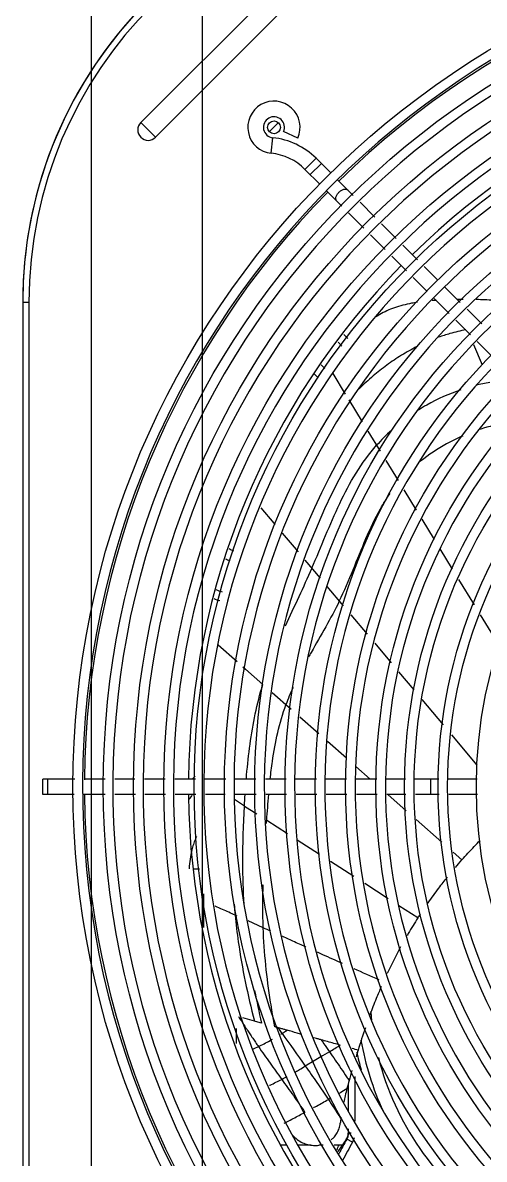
# Model space of a CAD drawing. Header units: metres. Extents: x -367 to 374, y -238 to 224.
# Drawn here: x 347.387 to 347.5317, y 176.4381 to 176.7948 of the extents above; entities that cross this region are included whole.
import ezdxf
from ezdxf.enums import TextEntityAlignment as Align

# ---------------------------------------------------------------- set-up
doc = ezdxf.new("R2010")
doc.units = ezdxf.units.M
for name, color, linetype in [('ELE-ALIMENTADORES', 160, 'Continuous'), ('LA_BAU_BASES GERAIS_R00$0$ARQ-XREF-ATT', 8, 'Continuous'), ('LA_BAU_BASES GERAIS_R00$0$BASE', 253, 'Continuous'), ('LA_BAU_BASES GERAIS_R00$0$dutos', 31, 'Continuous')]:
    doc.layers.add(name, color=color, linetype=linetype)
doc.styles.add('LA_BAU_BASES GERAIS_R00$0$R60-125-RS', font='romans.shx', dxfattribs={"height": 0.19})
doc.styles.add('LA_BAU_BASES GERAIS_R00$0$R80-100-RS', font='romans.shx', dxfattribs={"height": 0.203})

# ---------------------------------------------------------------- blocks, each defined once
blk = doc.blocks.new('LA_BAU_BASES GERAIS_R00$0$A$C2E3D5B4E')
at = {"layer": 'LA_BAU_BASES GERAIS_R00$0$dutos', "color": 251}
for p, q in [((-19.34142844059033, -1.703314407854748), (-19.34142844059033, -0.8951966155315745)), ((-19.30676547432131, -0.8951966155315745), (-19.30676547432131, -1.703314407854748)), ((-19.32600534919538, -1.186527924730569), (-19.28574268907732, -1.146265264609099)), ((-19.32136866934934, -1.191164604576613), (-19.28110600923128, -1.150901944455825)), ((-19.32600534919538, -1.186527924730569), (-19.32136866934934, -1.191164604576613)), ((-19.28566956287477, -1.189363168273019), (-19.2828946019531, -1.186588207349075)), ((-19.27679864667562, -1.191438384100081), (-19.28125227903047, -1.18939506355531)), ((-19.28510300821154, -1.19617463566118), (-19.28459427818461, -1.191301116012653)), ((-19.27451536827584, -1.201220068758346), (-19.27105054505, -1.197755245530232)), ((-19.26634942834107, -1.202456362239161), (-19.27105054505, -1.197755245530232)), ((-19.26981425156691, -1.205921185467275), (-19.27451536827584, -1.201220068758346)), ((-19.27285310277648, -1.202882334259982), (-19.26938827954609, -1.19941751103255)), ((-19.2593690147819, -1.209436775799702), (-19.26422810799659, -1.204577682582737)), ((-19.26295219992107, -1.212783237113115), (-19.26769293122243, -1.208042505810852)), ((-19.25261085178272, -1.216194938794331), (-19.25725140520308, -1.211554385374882)), ((-19.25610459734935, -1.219630839684839), (-19.2608345903468, -1.214900846688067)), ((-19.24590876395223, -1.222897026625731), (-19.25049440299654, -1.218311387583242)), ((-19.24940250951886, -1.226332927516694), (-19.25398814855862, -1.221747288473978)), ((-19.23920667612174, -1.229599114457585), (-19.24379231516605, -1.225013475414869)), ((-19.24270042168837, -1.233035015347639), (-19.24728606072813, -1.228449376305605)), ((-19.23284268771704, -1.235963102861604), (-19.23709022733101, -1.231715563246041)), ((-19.23615689653752, -1.23957854049803), (-19.24058397289764, -1.235151464136095)), ((-19.22580250046076, -1.243003290119475), (-19.23072008150621, -1.238085709074028)), ((-19.36108150923383, -1.242979104572612), (-19.36303150923459, -1.242979104572612)), ((-19.36303150923459, -1.242979104572612), (-19.36303150923459, -1.546999104573104)), ((-19.36108150923383, -1.242979104572612), (-19.36108150923383, -1.546999104573104)), ((-19.22929624602284, -1.246439191010438), (-19.23403671287042, -1.241698724165587)), ((-19.21910041263027, -1.249705377951329), (-19.22368605167003, -1.245119738908613)), ((-19.22259415819235, -1.253141278841838), (-19.22717979723666, -1.248555639799349)), ((-19.26106242635478, -1.254281398065984), (-19.26230698244717, -1.253036841974051)), ((-19.21589207036186, -1.25984336667301), (-19.22047770940617, -1.255257727630294)), ((-19.26291340305988, -1.256680418079839), (-19.26412645240953, -1.255467369298174)), ((-19.21881266814717, -1.26271560918525), (-19.22152332667929, -1.256286033000549)), ((-19.27045669836525, -1.266569106573741), (-19.27158927361825, -1.265436531316652)), ((-19.26832783368945, -1.2636979712467), (-19.26944871935711, -1.262577085581995)), ((-19.26580514889929, -1.26532797046292), (-19.26189579912398, -1.271728148272757)), ((-19.26075543042907, -1.273591501888802), (-19.25656503102027, -1.28045043430501)), ((-19.25478522036565, -1.283363665681179), (-19.25092896347132, -1.289675666162964)), ((-19.24914915275758, -1.292588897429312), (-19.24529289612246, -1.298900898363343)), ((-19.24351398292538, -1.301815695132234), (-19.23965769945562, -1.308127649257756)), ((-19.28831610549105, -1.307435179154197), (-19.28428883398419, -1.31223362436657)), ((-19.28428883398419, -1.31223362436657), (-19.2839183611627, -1.312675407951645)), ((-19.23787787631363, -1.311040858853801), (-19.23402159284387, -1.317352812979323)), ((-19.28165226159899, -1.315377471700856), (-19.27669576209291, -1.321285724273764)), ((-19.23219672605819, -1.320339749957782), (-19.22831056383666, -1.326700625037063)), ((-19.27451700651227, -1.323882847036828), (-19.26979636952319, -1.329509946608312)), ((-19.22636748272589, -1.329881062576703), (-19.22150977994215, -1.337832156426373)), ((-19.26761761407442, -1.332107069690835), (-19.26255080488909, -1.338147354910859)), ((-19.26017811733936, -1.340975639445958), (-19.25503729432103, -1.347103589272763)), ((-19.21956669883139, -1.341012593966013), (-19.21372504529836, -1.350574230165591)), ((-19.29576919155943, -1.35575988718), (-19.30169310653719, -1.350530795751581)), ((-19.25266460677585, -1.349931873808316), (-19.24752378379844, -1.356059823808835)), ((-19.29402876841004, -1.357296171952555), (-19.2931455687235, -1.358069115041587)), ((-19.2931455687235, -1.358069115041587), (-19.28775544524478, -1.362833689841125)), ((-19.2451510962851, -1.358888108479448), (-19.24040572125841, -1.364544677821129)), ((-19.27885627126352, -1.370689276766541), (-19.28479766693408, -1.365444547982122)), ((-19.23785598321638, -1.367584009793461), (-19.23120877650626, -1.375507595836723)), ((-19.27017266105986, -1.378354362781636), (-19.27611407856739, -1.373109830245482)), ((-19.22854989382495, -1.378677030274218), (-19.22057324584466, -1.388185334160141)), ((-19.26148905086984, -1.386019448856075), (-19.26743046836827, -1.380774916259213)), ((-19.25410307442371, -1.39253910457245), (-19.25858397332058, -1.388583782167814)), ((-19.34672551102403, -1.39253910457245), (-19.35670150923352, -1.39253910457245)), ((-19.35670150923352, -1.397439104572811), (-19.35670150923352, -1.39253910457245)), ((-19.35511150923639, -1.397439104572811), (-19.35511150923639, -1.39253910457245)), ((-19.33717422360724, -1.39253910457245), (-19.34373075884332, -1.39253910457245)), ((-19.32784296515501, -1.39253910457245), (-19.33418121730165, -1.39253910457245)), ((-19.31836195642654, -1.39253910457245), (-19.32484896239794, -1.39253910457245)), ((-19.30888094769807, -1.39253910457245), (-19.31536795366947, -1.39253910457245)), ((-19.29935921533934, -1.39253910457245), (-19.30588694494099, -1.39253910457245)), ((-19.28991893024113, -1.39253910457245), (-19.29636350457849, -1.39253910457245)), ((-19.28043792151266, -1.39253910457245), (-19.28692492748405, -1.39253910457245)), ((-19.27095691278419, -1.39253910457245), (-19.27744391875558, -1.39253910457245)), ((-19.26147590405571, -1.39253910457245), (-19.26796291002711, -1.39253910457245)), ((-19.25199489532724, -1.39253910457245), (-19.25848190129864, -1.39253910457245)), ((-19.24301288705601, -1.39253910457245), (-19.24900089257017, -1.39253910457245)), ((-19.23253387740851, -1.39253910457245), (-19.24001888429893, -1.39253910457245)), ((-19.23505164842618, -1.397439104572811), (-19.23505164842618, -1.39253910457245)), ((-19.22055786638475, -1.39253910457245), (-19.22953987465144, -1.39253910457245)), ((-19.34689290004508, -1.397439104572811), (-19.35670150923352, -1.397439104572811)), ((-19.33717422360724, -1.397439104572811), (-19.34389814786437, -1.397439104572811)), ((-19.3277165145505, -1.397439104572811), (-19.33418121730165, -1.397439104572811)), ((-19.31823550582203, -1.397439104572811), (-19.32472251179342, -1.397439104572811)), ((-19.30875449709356, -1.397439104572811), (-19.31524150306495, -1.397439104572811)), ((-19.29956756613728, -1.397439104572811), (-19.30576049433648, -1.397439104572811)), ((-19.28979247963662, -1.397439104572811), (-19.29657185537644, -1.397439104572811)), ((-19.28031147090815, -1.397439104572811), (-19.28679847687954, -1.397439104572811)), ((-19.27083046217967, -1.397439104572811), (-19.27731746815107, -1.397439104572811)), ((-19.2613494534512, -1.397439104572811), (-19.2678364594226, -1.397439104572811)), ((-19.25186844472273, -1.397439104572811), (-19.25835545069413, -1.397439104572811)), ((-19.2428864364515, -1.397439104572811), (-19.24887444196565, -1.397439104572811)), ((-19.24275437082679, -1.402556688524044), (-19.24855197078296, -1.397439104572811)), ((-19.232407426804, -1.397439104572811), (-19.23989243369897, -1.397439104572811)), ((-19.22043141578024, -1.397439104572811), (-19.22941342405147, -1.397439104572811)), ((-19.293495036492, -1.401003788071364), (-19.29663702502376, -1.398971766225429)), ((-19.29349564727227, -1.401003393252438), (-19.28963657168561, -1.403480585853856)), ((-19.28659140594073, -1.405463167475489), (-19.28650263743884, -1.405521122875086)), ((-19.2799944004596, -1.409725682413807), (-19.28650226912532, -1.405521369220139)), ((-19.2316401466237, -1.412367294524017), (-19.23969057680233, -1.405261121642241)), ((-19.26993002345762, -1.416227626234729), (-19.27694963616568, -1.411692707774534)), ((-19.22532698499845, -1.417939967902555), (-19.22809447040117, -1.415497088542168)), ((-19.25918894651795, -1.423166747297444), (-19.26653810442667, -1.418418927623122)), ((-19.30922975034855, -1.420670349444606), (-19.30761899967501, -1.420670350392754)), ((-19.24844786991025, -1.430105866340625), (-19.25579702748701, -1.425358048685837)), ((-19.30632123657369, -1.428591548169777), (-19.30632123657369, -1.439135027362397)), ((-19.2391131311856, -1.436136439913469), (-19.24505595104756, -1.432297166694241)), ((-19.29578003579672, -1.435535996524948), (-19.29642383484088, -1.435245409726747)), ((-19.28761656959205, -1.439220692517836), (-19.29234218649208, -1.437083245209749)), ((-19.29038206222822, -1.468476694296157), (-19.29401865589762, -1.46745328572905)), ((-19.29611370308658, -1.470817431422972), (-19.29611370308658, -1.475554096373514)), ((-19.26907495010391, -1.479422685910947), (-19.27165515840124, -1.480972033003525)), ((-19.26685426079666, -1.478090329070199), (-19.26907495010391, -1.479422685910947)), ((-19.27165515840124, -1.480972033003525), (-19.27440915605212, -1.482614154778901)), ((-19.25893150923594, -1.485849060501721), (-19.25893150923594, -1.499876605772386)), ((-19.26093150923543, -1.48808566395104), (-19.26093150923543, -1.496771143525564)), ((-19.26093150923543, -1.502298873664756), (-19.26093150923543, -1.503646975788513)), ((-19.2600632957342, -1.503646975788513), (-19.26093150923543, -1.503646975788513)), ((-19.28019277150861, -1.507400269808102), (-19.2822156768957, -1.507400269808102)), ((-19.27265448786466, -1.507400269808102), (-19.27663276677913, -1.507400269808102)), ((-19.26878910785172, -1.507400269808102), (-19.2701578933079, -1.507400269808102)), ((-19.26285229166888, -1.507400269808102), (-19.26537134590626, -1.507400269808102)), ((-19.26165507735868, -1.505690470575871), (-19.26426163907445, -1.509413026493291)), ((-19.25965037260221, -1.506495101610597), (-19.26141075129772, -1.505545986733694))]:
    blk.add_line(p, q, dxfattribs=at)
for centre, radius in [((-19.0772815092364, -1.39498910457263), 0.27), ((-19.0772815092364, -1.39498910457263), 0.2605), ((-19.0772815092364, -1.39498910457263), 0.251), ((-19.0772815092364, -1.39498910457263), 0.2415), ((-19.0772815092364, -1.39498910457263), 0.232), ((-19.0772815092364, -1.39498910457263), 0.2225), ((-19.0772815092364, -1.39498910457263), 0.213), ((-19.28423150923345, -1.188039104572624), 0.002), ((-19.0772815092364, -1.39498910457263), 0.2035), ((-19.0772815092364, -1.39498910457263), 0.194), ((-19.0772815092364, -1.39498910457263), 0.1845), ((-19.0772815092364, -1.39498910457263), 0.175), ((-19.0772815092364, -1.39498910457263), 0.166), ((-19.0772815092364, -1.39498910457263), 0.163), ((-19.0772815092364, -1.39498910457263), 0.1555), ((-19.0772815092364, -1.39498910457263), 0.1525), ((-19.0772815092364, -1.39498910457263), 0.1435)]:
    blk.add_circle(centre, radius, dxfattribs=at)
for centre, radius, start, end in [((-19.22929150923346, -1.242979104572612), 0.13374, 90, 180), ((-19.22929150923346, -1.242979104572612), 0.1317900024735, 90, 180), ((-19.0772815092364, -1.39498910457263), 0.267, 270.523748234, 269.4720482753758), ((-19.0772815092364, -1.39498910457263), 0.266395, 90.53295186119831, 134.4719835987223), ((-19.0772815092364, -1.39498910457263), 0.2575, 270, 269.4531568686496), ((-19.0772815092364, -1.39498910457263), 0.248, 270.5646566454308, 269.4306987527717), ((-19.22933150923336, -1.242939104572713), 0.1337, 137.0615284635737, 180), ((-19.0772815092364, -1.39498910457263), 0.2385, 270.5872407352796, 269.4081146444449), ((-19.0772815092364, -1.39498910457263), 0.233785, 90.60248895186588, 134.3990461297977), ((-19.0772815092364, -1.39498910457263), 0.229, 270.6116985932904, 269.3836568177744), ((-19.0772815092364, -1.39498910457263), 0.2195, 270.6422020356773, 269.3617408688608), ((-19.28425166408624, -1.188018949719378), 0.008199999999999999, 335.3544064030833, 264.0406726235311), ((-19.32368700927464, -1.188846264653591), 0.0032786277615, 135.0000000000057, 315.0000000000057), ((-19.28425166408624, -1.188018949719378), 0.0033, 335.3544064030833, 264.0406726235311), ((-19.0772815092364, -1.39498910457263), 0.21, 270.6672528398158, 269.3281025206974), ((-19.28692509228449, -1.213629792768359), 0.02245, 44.99999999999429, 84.04067262353114), ((-19.0772815092364, -1.39498910457263), 0.2005, 270.6989783826626, 269.2963770513103), ((-19.28692509228449, -1.213629792768359), 0.01755, 44.99999999999429, 84.04067262353114), ((-19.0772815092364, -1.39498910457263), 0.191, 270.7338598269808, 269.2614955715197), ((-19.0772815092364, -1.39498910457263), 0.266395, 135.5276841659282, 179.4718418713303), ((-19.0772815092364, -1.39498910457263), 0.1815, 270.7723927668373, 269.2229626426426), ((-19.0772815092364, -1.39498910457263), 0.172, 270.8151822730601, 269.1801731402837), ((-19.0772815092364, -1.39498910457263), 0.233785, 135.6009538656491, 179.3975110548387), ((-19.0772815092364, -1.39498910457263), 0.266395, 180.5281581286664, 224.4723158340718), ((-19.0772815092364, -1.39498910457263), 0.233785, 180.6024889451612, 224.3990461343509), ((-19.16568150923604, -1.458189104572909), 0.088517763192, 184.6269103070739, 186.4056347154644), ((-19.16568150923604, -1.458189104572909), 0.09275, 190.1308738893552, 204.58350936621), ((-19.16568150923604, -1.458189104572909), 0.09474999999999999, 192.2366914887991, 195.6722160748454), ((-19.16568150923604, -1.458189104572909), 0.088517763192, 194.1752214692674, 235.0276258674471)]:
    blk.add_arc(centre, radius, start, end, dxfattribs=at)
for points, start_tangent, end_tangent in [([(-19.26459427759391, -1.211141159438), (-19.26484956877312, -1.210622124299505), (-19.26480225021487, -1.209918363592067), (-19.26445952574932, -1.209137018502986), (-19.26387357206886, -1.20839704174017)], (-0.7071067811865475, 0.7071067811865477), (0.7071067811865477, 0.7071067811865475)), ([(-19.26387357206886, -1.20839704174017), (-19.26313359530604, -1.207811088058122), (-19.2623522502131, -1.207468363591886), (-19.26164848950657, -1.207421045035915), (-19.26112945436807, -1.207676336210568)], (0.7071067811865477, 0.7071067811865475), (0.7071067811865475, -0.7071067811865477)), ([(-19.23920482952008, -1.242932365985041), (-19.24110835320471, -1.243254165543419), (-19.24649231427475, -1.24465981182783), (-19.25106894109513, -1.246797033682867), (-19.2521872010243, -1.247519075659682)], (-0.9888017795915999, -0.1492348507436695), (-0.8239959344433225, -0.5665957112623391)), ([(-19.23338274002299, -1.242317277630889), (-19.2346721896788, -1.242413699125962)], (-0.9977368898640324, -0.0672391151373056), (-0.9966214747128649, -0.08213182173283737)), ([(-19.22494759788742, -1.24205605377955), (-19.22669748079579, -1.242071760538408)], (-0.9999939818678546, -0.003469326746349706), (-0.9998951233116249, -0.01448248520215733)), ([(-19.21183580304523, -1.242552077782591), (-19.21545968995042, -1.242306451606225), (-19.22080266705188, -1.242095714439699)], (-0.9968728788061749, 0.07902191784998193), (-0.9997445507101753, 0.02260162218315101)), ([(-19.22410899633769, -1.25158958339415), (-19.22904121846977, -1.252761220136733), (-19.2326489013808, -1.253929296406284)], (-0.9827258104095601, -0.1850675053997154), (-0.9406620589712151, -0.3393447963532581)), ([(-19.23925457966698, -1.256771937232486), (-19.23941813085685, -1.256854252875826), (-19.24426014570281, -1.259566308254705), (-19.24883901866133, -1.262650058763199), (-19.25313061408497, -1.26605150630138), (-19.25752817491821, -1.270132881790403)], (-0.8938928732198835, -0.4482806388934294), (-0.7050094478009492, -0.7091979120890027)), ([(-19.21655901375425, -1.268088269422776), (-19.22096717369323, -1.269022100480868)], (-0.9855507549821461, -0.1693803688569661), (-0.9696803241381422, -0.2443768994388534)), ([(-19.22564809589085, -1.270405153276613), (-19.23632066382334, -1.275181560403496), (-19.23896371974161, -1.276756435585582)], (-0.9469131897150145, -0.3214893639667372), (-0.8464113369659015, -0.5325296692726099)), ([(-19.24742016865503, -1.283139523152101), (-19.25206416210267, -1.287817549430372)], (-0.7430724261458642, -0.6692110052156189), (-0.6630437637828596, -0.7485806351413717)), ([(-19.2112489768183, -1.280694094666785), (-19.21955009065778, -1.282804488551108)], (-0.9837070856687322, -0.1797786683817904), (-0.9502484715363971, -0.3114929250283882)), ([(-19.22505934347237, -1.28489994196201), (-19.23014459012984, -1.287395028098388), (-19.23825649774381, -1.292785175987945), (-19.23843847497801, -1.292931186763724)], (-0.9169764085643956, -0.3989414319625661), (-0.7786060189563931, -0.6275130813336698)), ([(-19.27240010544801, -1.326405723483219), (-19.26804799580759, -1.316118828329707), (-19.26361927835978, -1.306072531363213), (-19.25849690508267, -1.29654606885623), (-19.25206350010421, -1.287818136262047)], (0.4013438362550474, 0.9159274671610639), (0.6630478273297347, 0.7485770358976546)), ([(-19.26375599484027, -1.336710201850735), (-19.25942203486238, -1.326856271134773), (-19.25538797774743, -1.317083705422135), (-19.25085827265457, -1.307776624793576), (-19.24779718478158, -1.30289836772107)], (0.4373011195475537, 0.899315145453726), (0.5737156458973248, 0.8190545510847341)), ([(-19.29830014582103, -1.32024143299094), (-19.29698108962066, -1.320887350797591)], (0.8711907918514825, -0.4909446039964048), (0.9220010800663259, -0.3871873039712545)), ([(-19.29948645057402, -1.323419157436945), (-19.29811381068839, -1.324054727679311)], (0.8891446990718682, -0.4576261619623563), (0.9241702118112276, -0.3819809152311029)), ([(-19.27240078887417, -1.326405427515454), (-19.27646962887729, -1.3353538309795), (-19.28071162428432, -1.344581789808387)], (-0.4013411817695323, -0.915928630306879), (-0.4087759223305287, -0.9126347820036369)), ([(-19.30247301864847, -1.333108746685127), (-19.3005419828628, -1.33374843497603)], (0.9252368245938527, -0.3793900610394064), (0.9685384941626258, -0.2488637886981421)), ([(-19.30309685389284, -1.33593326644376), (-19.30124725764153, -1.33653711092478)], (0.9335740852024169, -0.3583844687461644), (0.9651346617976106, -0.2617538626206153)), ([(-19.26375617820349, -1.336710494514762), (-19.26801891622426, -1.344779700395236), (-19.27255635231313, -1.35278972071859), (-19.27337283224142, -1.354251527670556)], (-0.4373040479851142, -0.8993137214653366), (-0.4851175848782345, -0.8744489286641667)), ([(-19.29292542226131, -1.392531714363656), (-19.29281874999242, -1.391275310879962), (-19.29174262267361, -1.381627838513566), (-19.29010791064366, -1.372125747399593), (-19.28775544506743, -1.362833689997558)], (0.08200848331107895, 0.9966316313789245), (0.2887642700470091, 0.957400227879761)), ([(-19.27824793974787, -1.36376695880557), (-19.28050198299979, -1.369236595659629)], (-0.4147517113113048, -0.9099346229066922), (-0.3428192176527465, -0.9394013966393487)), ([(-19.28541961152996, -1.392537921951941), (-19.28473499987058, -1.387005357114219), (-19.28307301804261, -1.377974585284562), (-19.28050220934574, -1.369236186052092)], (0.1062775270363302, 0.9943365060416127), (0.3428199772406979, 0.9394011194397671)), ([(-19.34375035548919, -1.392610316108119), (-19.34341250610169, -1.39253910457245)], (0.9238864595729275, 0.3826667085308068), (1, -1.224646799147353e-16)), ([(-19.30895146679768, -1.391623098222851), (-19.30982434034513, -1.392446531555549)], (-0.7473142261898329, -0.6644708024693721), (-0.7071220596018252, -0.7070915024411429)), ([(-19.34341250610169, -1.397439104572811), (-19.34390172805388, -1.397290964637421)], (-1, 1.224646799147353e-16), (-0.8551592246466593, 0.5183654121387004)), ([(-19.30991306182614, -1.397381719536668), (-19.31078980727443, -1.398942464817708)], (-0.5273464109007819, -0.8496503768668991), (-0.4524954825543984, -0.8917666949756884)), ([(-19.29349546143067, -1.401003512037448), (-19.29328357809618, -1.397434843553071)], (0.05448987086173278, 0.9985143233692103), (0.0644429253372552, 0.99792139438634)), ([(-19.28650263743884, -1.405521122875086), (-19.28588698317662, -1.397433496026849)], (0.0705048493187911, 0.9975114366374627), (0.08534408802834158, 0.9963515376806577)), ([(-19.29362289945539, -1.43194058082571), (-19.29399646520005, -1.418829211453101), (-19.293495036492, -1.401003788071364)], (-0.05711564240886527, 0.9983675692810853), (0.05430382299730555, 0.9985244587930119)), ([(-19.28657041217002, -1.406486920548957), (-19.28650236443127, -1.405521301092165)], (0.07008626970326223, 0.9975409338964901), (0.07047982906229175, 0.9975132047724232)), ([(-19.30855188736268, -1.410529548505508), (-19.30978289423501, -1.413966142176548)], (-0.4041019704849524, -0.9147139429625957), (-0.2712573598427256, -0.9625068543813878)), ([(-19.22532691791412, -1.417939887089403), (-19.22142712690083, -1.413682449919804), (-19.21961332482306, -1.41180977483117)], (0.6612095951963544, 0.7502012204870593), (0.7019079456799411, 0.7122676714489891)), ([(-19.30978289423501, -1.413966142176548), (-19.30997881395933, -1.414699815776146), (-19.31085277550801, -1.42067035122426)], (-0.2712573598587364, -0.9625068543768757), (-0.04881122982901121, -0.9988080215149353)), ([(-19.22734013168929, -1.420271418891559), (-19.22532691488095, -1.41793988832859)], (0.6458545765884083, 0.7634604547059448), (0.6612096685080574, 0.7502011558718534)), ([(-19.28761568893287, -1.439221094112952), (-19.28772587578032, -1.430788944216317), (-19.28762797731133, -1.425693715463865)], (-0.03635203729326722, 0.9993390462623928), (0.02944519488769947, 0.9995663962429037)), ([(-19.23609431317027, -1.431650384583179), (-19.23590263895812, -1.431376587626517), (-19.23252542331875, -1.426746386052571), (-19.22985023618048, -1.423317121446814)], (0.5726183173752473, 0.8198220920457929), (0.6260671080546102, 0.7797691813685234)), ([(-19.29642383455439, -1.435245416717123), (-19.30033946050708, -1.433478800085311), (-19.3026589194792, -1.432433026149454)], (-0.9114550649063249, 0.4113996410506544), (-0.9116618789803821, 0.4109411374077305)), ([(-19.29672316611368, -1.431819816156974), (-19.2964238348045, -1.435245412919983)], (0.07802097821586294, -0.9969517174659162), (0.09631694942500887, -0.995350714699829)), ([(-19.29642383484088, -1.435245409726747), (-19.29542257454295, -1.443609009766931), (-19.29038202867696, -1.468476638551408)], (0.09631729779890613, -0.9953506809887241), (0.2506839647543987, -0.9680689798847061)), ([(-19.23911313261806, -1.436136437194079), (-19.24211406209133, -1.440981537955565), (-19.24248813647546, -1.441617489599309)], (-0.5437549334585695, -0.8392440481406267), (-0.5047669573778828, -0.8632556508586983)), ([(-19.23911312824794, -1.436136436761615), (-19.2383022124809, -1.434897869685017)], (0.5437551431412746, 0.8392439122849876), (0.5517524213916634, 0.8340079528927984)), ([(-19.28519210724653, -1.440315004832371), (-19.28761659421662, -1.439220684077725)], (-0.9114565507634061, 0.41139634912147), (-0.9114562311187075, 0.411397057299735)), ([(-19.2847633510396, -1.465738470078293), (-19.28528821949067, -1.462552013572065), (-19.28761656959205, -1.439220692517836)], (-0.1692271582883819, 0.9855770740523742), (-0.03627520205428113, 0.9993418382695289)), ([(-19.27423790614421, -1.445259329566113), (-19.27830280813077, -1.443424582792829), (-19.28191700551588, -1.441793260851398)], (-0.9114604108096116, 0.4113877970076098), (-0.9114560981413977, 0.4113973519127938)), ([(-19.26271981245145, -1.450455223650067), (-19.26891119926631, -1.447663314263707), (-19.27060032599138, -1.446901058187393)], (-0.9117905958122061, 0.4106554631177117), (-0.9114803141348404, 0.4113436968578135)), ([(-19.24452931608948, -1.445226815561398), (-19.248749784962, -1.453553177526999)], (-0.479772897813832, -0.877392709408574), (-0.4245619040767572, -0.9053989118652168)), ([(-19.25122563338982, -1.455587891606854), (-19.25909457139505, -1.45208601498797)], (-0.9158277240707107, 0.4015713882032213), (-0.9121906414498658, 0.4097660718645243)), ([(-19.25060400871325, -1.457660003094077), (-19.25216724988923, -1.461383426672853), (-19.25417573340974, -1.466581197009589)], (-0.3985224282785416, -0.9171585872459433), (-0.3453005166503388, -0.9384921700264788)), ([(-19.29030835132971, -1.458942609085341), (-19.28818768196061, -1.469094325012463)], (0.1831681414459776, -0.9830815998477574), (0.2252169538027711, -0.9743086388407939)), ([(-19.28393769752483, -1.470290668379164), (-19.2847633510396, -1.465738470078293)], (-0.18747670650524, 0.9822690489463405), (-0.1692271582429405, 0.9855770740601766)), ([(-19.29538087562514, -1.46706946195917), (-19.29447805794689, -1.468461467690929), (-19.29302928306834, -1.470669130510657)], (0.5423627043829377, -0.840144450017035), (0.5513904720552771, -0.8342472938683462)), ([(-19.28818768853171, -1.469094343524091), (-19.28892286084783, -1.468898042967055), (-19.28965504674716, -1.468692364278638), (-19.29038206222822, -1.468476694296157)], (-0.9678008307300506, 0.2517172064802561), (-0.9565959218314468, 0.291417642457427)), ([(-19.29302928306834, -1.470669130510657), (-19.29270272768144, -1.471162420921416), (-19.29181083659978, -1.472501686832572), (-19.29091602984181, -1.473833218557672), (-19.29001814749108, -1.475156592659175), (-19.28911710466446, -1.476471581992598)], (0.5513904720252593, -0.8342472938881864), (0.5671421538678725, -0.8236199228443364)), ([(-19.2830149392662, -1.470550525274064), (-19.28332294156598, -1.470463800417463), (-19.2836304407333, -1.470377308527702), (-19.28393701839605, -1.470290893762638)], (-0.9624590392734086, 0.2714269657217345), (-0.9623164512360914, 0.2719320644579733)), ([(-19.28282677274319, -1.470602896354364), (-19.28301481404696, -1.470550442153751)], (-0.9631669170495321, 0.2689042392772936), (-0.9632869208918949, 0.2684740360604956)), ([(-19.28301481404696, -1.470550442153751), (-19.28265363526543, -1.471052999650226)], (0.5840145787360134, -0.8117431686338955), (0.5831712825181377, -0.8123492200071043)), ([(-19.28010950484486, -1.471368265097396), (-19.28108311507594, -1.471092580000857), (-19.28205148423922, -1.470819989576), (-19.28282677274319, -1.470602896354364)], (-0.9619522181397647, 0.2732177337143155), (-0.9631669168265454, 0.2689042400759921)), ([(-19.28265363526543, -1.471052999650226), (-19.28263296632531, -1.471081793078326), (-19.28217521819215, -1.471720116983477), (-19.28171761221756, -1.472358744347446)], (0.5831712824602483, -0.812349220048662), (0.5821471997022932, -0.8130834138504969)), ([(-19.28206763599201, -1.472574589446083), (-19.28171750630236, -1.472358975138093)], (0.8516936827772389, 0.5240399514515512), (0.851376339773734, 0.5245553622578645)), ([(-19.28171761221756, -1.472358744347446), (-19.28118027100618, -1.472027610209068), (-19.28064425073126, -1.471697380074318), (-19.28010950484486, -1.471368265097396)], (0.8513761595541053, 0.5245556547621069), (0.8517647991965634, 0.5239243522204692)), ([(-19.28171742257882, -1.472358664387627), (-19.2744092858461, -1.482613862904316)], (0.5824706551814902, -0.8128517305465035), (0.5782215460814731, -0.8158797973029795)), ([(-19.27552612873706, -1.472651963933629), (-19.27700616629545, -1.472238670063177), (-19.28011036553607, -1.471379121544203)], (-0.9629224332867115, 0.2697784043862644), (-0.9640272051899847, 0.2658035884889203)), ([(-19.25558998748011, -1.470570957369716), (-19.25784587669705, -1.477635313436565)], (-0.3230099551494729, -0.9463955668082643), (-0.2857266153366321, -0.9583111714303828)), ([(-19.2909614129635, -1.477320022592437), (-19.29088715152511, -1.477287093231041), (-19.28911710359125, -1.476471582225429)], (0.9143828268586479, 0.4048506464685315), (0.90220457070036, 0.4313083729854768)), ([(-19.2891175858872, -1.476471812071338), (-19.28548505549907, -1.481656544200803), (-19.28182508286818, -1.486768483984804)], (0.5671401190850425, -0.8236213239858496), (0.5833531695117175, -0.8122186156575295)), ([(-19.28911700925391, -1.476471781575981), (-19.28731796489183, -1.475578073337545), (-19.28548516287401, -1.474595422006075), (-19.28467303332263, -1.474135876314165)], (0.902204452428292, 0.4313086203851784), (0.8669186650469443, 0.4984496245291235)), ([(-19.2709132600944, -1.473959811251177), (-19.27172443807785, -1.473727419654267)], (-0.9611551361308459, 0.2760087032854131), (-0.9614978093919322, 0.2748125952981699)), ([(-19.26943837466888, -1.474371360622342), (-19.26992877699058, -1.47423411713379), (-19.27042040763945, -1.474096932969758), (-19.2709132600944, -1.473959811251177)], (-0.9628965444267908, 0.2698707926600161), (-0.9635090658620464, 0.267675699311026)), ([(-19.26344082654987, -1.476060354201252), (-19.26545488205329, -1.475486190954314), (-19.26745432964844, -1.474923533957451), (-19.2694390602187, -1.474371913105585)], (-0.9612157108780802, 0.2757976743214979), (-0.9639139585996581, 0.2662139748712238)), ([(-19.2694390602187, -1.474371913105585), (-19.2686653436399, -1.47548274798595), (-19.26685482145922, -1.47809023632152)], (0.5719620003242827, -0.8202801169021748), (0.5695669697655092, -0.8219449293913405)), ([(-19.26685482145922, -1.47809023632152), (-19.26344082654987, -1.476060354201252)], (0.858107826452182, 0.513469529944584), (0.8613164442749548, 0.5080688760606665)), ([(-19.26685446697911, -1.478090024229175), (-19.26504671059456, -1.480705073546176), (-19.26324338373115, -1.483331760731232), (-19.26144721270839, -1.485977427771275), (-19.2606694710289, -1.487135027356715)], (0.5695620709688843, -0.8219483239922298), (0.5563444193528921, -0.830951795867181)), ([(-19.25784588181295, -1.477635333351088), (-19.25969852150638, -1.477107305792458)], (-0.961307386805464, 0.2754779629539358), (-0.9621365228451094, 0.2725679940996786)), ([(-19.25784576547949, -1.477635353851554), (-19.25847584593294, -1.479731734511176)], (-0.2857295099166012, -0.9583103083880603), (-0.2893789517262442, -0.9572146166340233)), ([(-19.27751161210972, -1.484416372852763), (-19.27628561703068, -1.483712856671389), (-19.27441060226693, -1.482615071565931)], (0.8693968185051631, 0.4941145332542857), (0.8608726763394688, 0.5088204350575164)), ([(-19.27440915605212, -1.482614154778901), (-19.27077534153022, -1.487794733570979), (-19.26718064590796, -1.493079831426201)], (0.5778992614651565, -0.8161081077884393), (0.5547010571776189, -0.8320497203689406)), ([(-19.28566813900625, -1.488693936986181), (-19.28543263890924, -1.4885801595712), (-19.28182508636519, -1.486768479096725)], (0.900805021666463, 0.4342238051287414), (0.8867489835447174, 0.4622512738569908)), ([(-19.28182491342477, -1.486768809026387), (-19.28015442204151, -1.485882246769677)], (0.8867438591702277, 0.4622611039487223), (0.8798382145603302, 0.4752733068449043)), ([(-19.28182463689291, -1.486768560485814), (-19.27816866150488, -1.491890446630066), (-19.27455460331339, -1.497123878166519)], (0.5833592234121387, -0.8122142675796742), (0.558374210411664, -0.8295892002353641)), ([(-19.26066896017028, -1.487135182704549), (-19.26134962565948, -1.489655634734106)], (-0.2697667831312313, -0.9629256890949723), (-0.2506247590408152, -0.9680843094254413)), ([(-19.25977428291071, -1.484041344379818), (-19.26066939619568, -1.48713506054645)], (-0.2845298055088988, -0.9586671944825631), (-0.2697473741153587, -0.9629311263833301)), ([(-19.26367238406465, -1.491031343111615), (-19.26343211738777, -1.490889302475978), (-19.26135129953445, -1.489653603950217)], (0.8609611867516629, 0.5086706546550216), (0.8591775156828528, 0.5116776295139759)), ([(-19.26135011925589, -1.489655506948282), (-19.26191477469411, -1.491941197870517), (-19.26235004477485, -1.493898053608234)], (-0.2506039249093045, -0.9680897028788458), (-0.2057969012666464, -0.978594724811577)), ([(-19.27183761968672, -1.4956719357221), (-19.27088793947087, -1.495155528763632), (-19.26718072040012, -1.493079722970094)], (0.8795955889543832, 0.4757221877230364), (0.8675648451221585, 0.4973240789547249)), ([(-19.26718180209855, -1.493077814550077), (-19.26626663405523, -1.49255044743694)], (0.8675587654384758, 0.4973346846047116), (0.8653687331356744, 0.5011356659739536)), ([(-19.26718121750264, -1.493080217425529), (-19.26540357854856, -1.495774927968966), (-19.26363879298742, -1.498503851517114), (-19.26326292731255, -1.499091142558598)], (0.554701353199423, -0.8320495230205526), (0.5384215978748906, -0.8426756095567557)), ([(-19.28032649899387, -1.500172033755405), (-19.28003114823832, -1.500015182075629), (-19.27820453967024, -1.499048960388052), (-19.27455422337198, -1.497124445008637)], (0.883073960646871, 0.4692338223396185), (0.8838102998124274, 0.4678454380941076)), ([(-19.28101242706043, -1.500536888899831), (-19.28032649899387, -1.500172033755405)], (0.8827054678015447, 0.4699266507799451), (0.8830739605746615, 0.4692338224755134)), ([(-19.26527860194392, -1.504774115350926), (-19.2644041869803, -1.503520418890901), (-19.26379493352806, -1.502124121183613), (-19.26345157152946, -1.500559888358282)], (0.6504212135770642, 0.7595737258021363), (0.1220975370841481, 0.992518106352718)), ([(-19.26326320079761, -1.499090650490132), (-19.26345252123292, -1.500559796813093)], (-0.1379954871098735, -0.9904328576624004), (-0.1175792410431532, -0.9930635035463322)), ([(-19.26321561473424, -1.4987610350924), (-19.26326234911494, -1.499090769153497)], (-0.1426669124786179, -0.9897707573392025), (-0.1379858539278003, -0.9904341997910895)), ([(-19.27844688575215, -1.50429695487145), (-19.27803273059135, -1.504739160088036), (-19.27655397429271, -1.505945058665191), (-19.27485666631264, -1.506841485129087)], (0.6608067697525861, -0.7505560692241139), (0.9265834337163168, -0.3760892717992365)), ([(-19.26628140738694, -1.505748936219959), (-19.26547337092552, -1.504992970166484)], (0.7774595206985888, 0.628932980273034), (0.6788662111734396, 0.7342619882079005)), ([(-19.26547347736823, -1.504992957144111), (-19.2652787250986, -1.504774129020177)], (0.6788662112794785, 0.7342619881098617), (0.6504907458009932, 0.7595141800040784)), ([(-19.26165507735868, -1.505690470575871), (-19.26125873390129, -1.504980322483505)], (0.5735764362337511, 0.8191520443711228), (0.3962034052731657, 0.9181627642471392)), ([(-19.26093149946291, -1.503646975788513), (-19.26105316679832, -1.504626248862849), (-19.26141074740053, -1.505545988833717)], (-4.97312545799772e-07, -0.9999999999998763), (-0.4744794606609563, -0.8802665740620212)), ([(-19.26125873390129, -1.504980322483505), (-19.26101417075324, -1.504204656556965)], (0.3962034049436641, 0.918162764389325), (0.2020798786019727, 0.9793690431416606)), ([(-19.26101417075324, -1.504204656556965), (-19.26093935405015, -1.503645481374576)], (0.2020798783876531, 0.9793690431858827), (0.06261535941776404, 0.998037733136871)), ([(-19.27485676896731, -1.5068413722733), (-19.27317063191504, -1.507347792105236), (-19.27143571169518, -1.507524185938962), (-19.2697388677484, -1.507359634904049)], (0.9265414467440649, -0.3761926999097875), (0.9804792218644226, 0.1966227237430515)), ([(-19.26451194897845, -1.508908710931962), (-19.26384826114509, -1.507400269808556)], (0.4367211500743002, 0.8995969303403502), (0.3695560710830982, 0.9292084321214613)), ([(-19.26141075129772, -1.505545986733694), (-19.26387405699325, -1.510123064392872)], (-0.4744643379738098, -0.8802747252937996), (-0.4733582025566692, -0.8808700313169472)), ([(-19.25965037260221, -1.506495101610597), (-19.26272525444028, -1.512203630269084)], (-0.4745718296432377, -0.8802167792703509), (-0.4738822033328298, -0.8805882450750876)), ([(-19.26165507737232, -1.505690470565639), (-19.26148617847184, -1.505597630991986), (-19.26142023428065, -1.50553770379446)], (0.9050969139710793, 0.4252053343033561), (0.6578473609941967, 0.7531512793808234)), ([(-19.25911487143048, -1.505119149506015), (-19.25965037260221, -1.506495101610597)], (-0.2453206077873439, -0.9694420041419953), (-0.4744972441384201, -0.8802569882171027))]:
    blk.add_spline(points, degree=3, dxfattribs=dict(at, start_tangent=start_tangent, end_tangent=end_tangent))
blk = doc.blocks.new('LA_BAU_BASES GERAIS_R00')
at = {"layer": 'LA_BAU_BASES GERAIS_R00$0$ARQ-XREF-ATT'}
blk.add_blockref('LA_BAU_BASES GERAIS_R00$0$A$C2E3D5B4E', (366.75, 177.95), dxfattribs=at)
at = {"layer": 'LA_BAU_BASES GERAIS_R00$0$BASE', "style": 'LA_BAU_BASES GERAIS_R00$0$R60-125-RS'}
for p in [(242.7815727361595, 218.919159373358), (358.6365727361596, 192.964159373358)]:
    blk.add_attdef('S', text='', height=0.19, rotation=90, dxfattribs=at).set_placement(p, align=Align.MIDDLE_CENTER)
at = {"layer": 'LA_BAU_BASES GERAIS_R00$0$BASE', "style": 'LA_BAU_BASES GERAIS_R00$0$R80-100-RS'}
blk.add_attdef('ACESSO', text='', height=0.203, dxfattribs=at).set_placement((365.922255870473, 191.9868442639211), align=Align.TOP_CENTER)
at = {"layer": 'LA_BAU_BASES GERAIS_R00$0$BASE', "style": 'LA_BAU_BASES GERAIS_R00$0$R60-125-RS'}
blk.add_attdef('S', text='', height=0.19, dxfattribs=at).set_placement((266.114159373358, 180.9134272638404), align=Align.MIDDLE_CENTER)

msp = doc.modelspace()

# ---------------------------------------------------------------- block references
at = {"layer": 'ELE-ALIMENTADORES', "color": 2}
msp.add_blockref('LA_BAU_BASES GERAIS_R00', (0, 0), dxfattribs=at)

doc.saveas('drawing.dxf')
